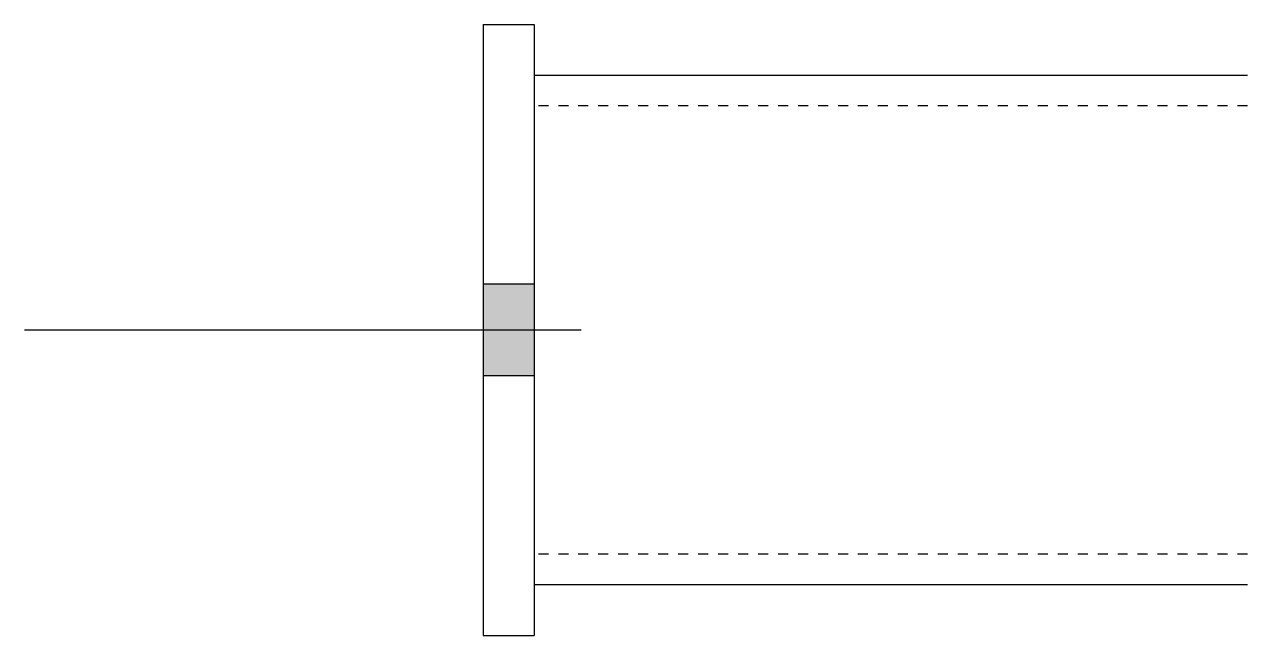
# Model space of a CAD drawing. Header units: millimetres. Extents: x 24 to 25853, y 3 to 1208.
# Drawn here: x 12848.1 to 13088.1, y 62.8 to 182.8 of the extents above; entities that cross this region are included whole.
import ezdxf

# ---------------------------------------------------------------- set-up
doc = ezdxf.new("R2010")
doc.units = ezdxf.units.MM
doc.linetypes.add('DXK_LINE_DOT2', pattern=[3.9198, 1.9599, -1.9599])
doc.layers.add('STÅL', color=7, linetype='Continuous')

msp = doc.modelspace()

# ---------------------------------------------------------------- hatches: boundary and pattern name
at = {"layer": 'STÅL', "linetype": 'Continuous'}
msp.add_hatch(color=96, dxfattribs=at).paths.add_polyline_path([(12948.07, 113.8), (12948.07, 131.8), (12938.07, 131.8), (12938.07, 113.8)])
msp.add_hatch(color=96, dxfattribs=at).paths.add_polyline_path([(12948.07, 113.8), (12948.07, 131.8), (12938.07, 131.8), (12938.07, 113.8)])

# ---------------------------------------------------------------- linework, layer by layer
at = {"layer": 'STÅL', "color": 2, "linetype": 'Continuous'}
for p, q in [((12938.07, 182.8), (12948.07, 182.8)), ((12938.07, 182.8), (12938.07, 62.8)), ((12948.07, 182.8), (12948.07, 62.8)), ((13088.07, 172.8), (12948.07, 172.8)), ((12948.07, 72.8), (13088.07, 72.8)), ((12938.07, 62.8), (12948.07, 62.8))]:
    msp.add_line(p, q, dxfattribs=at)
at = {"layer": 'STÅL', "color": 7, "linetype": 'DXK_LINE_DOT2'}
for p, q in [((12948.07, 172.8), (12948.07, 73.71)), ((13088.07, 166.8), (12948.07, 166.8)), ((13088.07, 78.8), (12948.07, 78.8)), ((12948.07, 73.71), (12948.07, 72.8))]:
    msp.add_line(p, q, dxfattribs=at)
at = {"layer": 'STÅL', "color": 96, "linetype": 'Continuous'}
for p, q in [((12948.07, 131.8), (12938.07, 131.8)), ((12948.07, 131.8), (12938.07, 131.8)), ((12957.31, 122.8), (12848.07, 122.8)), ((12957.31, 122.8), (12848.07, 122.8)), ((12948.07, 113.8), (12938.07, 113.8)), ((12948.07, 113.8), (12938.07, 113.8))]:
    msp.add_line(p, q, dxfattribs=at)

doc.saveas('drawing.dxf')
